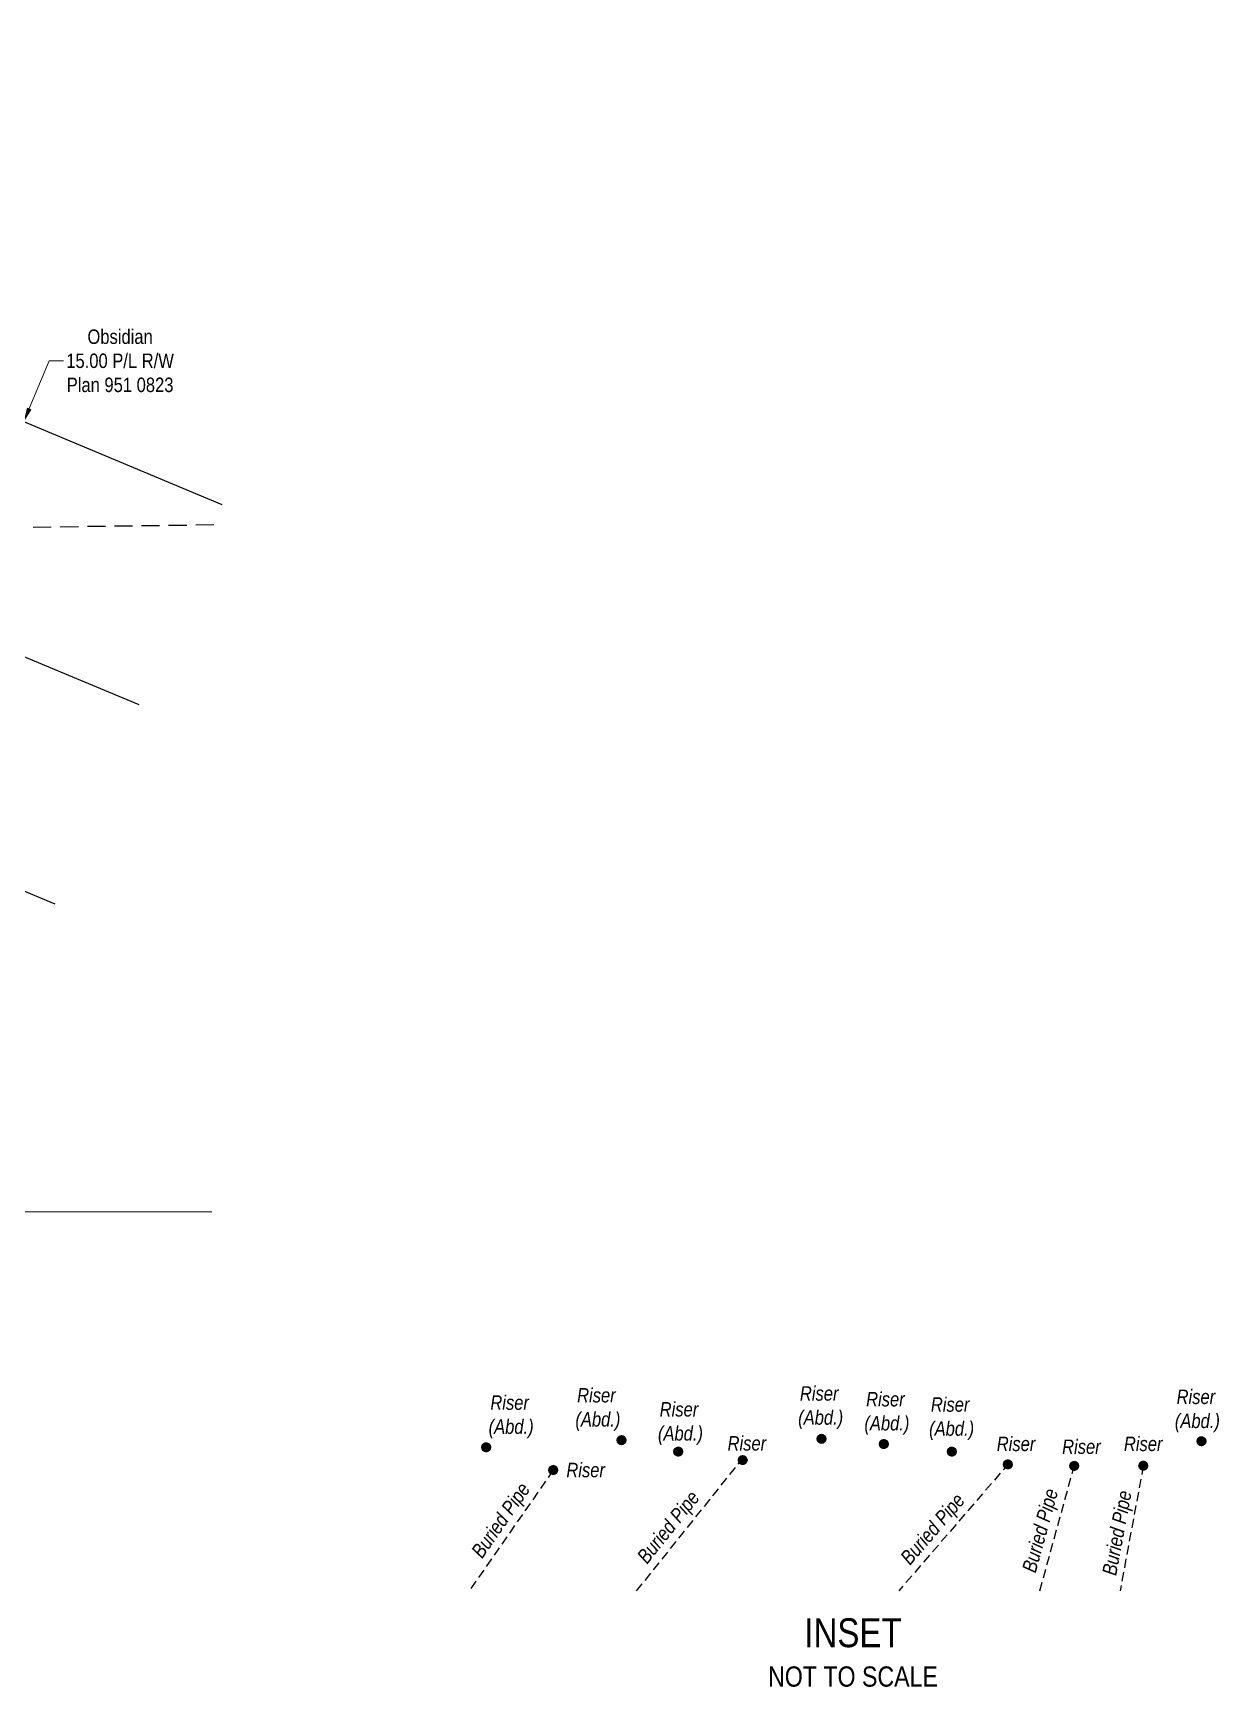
# Model space of a CAD drawing. Extents: x 563634 to 568935, y 5734155 to 5737886.
# Drawn here: x 568114 to 568935, y 5736119 to 5737264 of the extents above; entities that cross this region are included whole.
import ezdxf

# ---------------------------------------------------------------- set-up
doc = ezdxf.new("R2010")
doc.units = 0
doc.header["$LTSCALE"] = 5
doc.header["$PDMODE"] = 34
doc.header["$PDSIZE"] = 0.03
doc.linetypes.add('foc-ACCESSROAD', pattern=[3.75, 2.5, -1.25])
doc.linetypes.add('UG_PIPE', pattern=[1.875, 1.25, -0.625])
doc.layers.get('Defpoints').update_dxf_attribs({"color": 9})
for name, color, linetype in [('AS-FENCE', 48, 'foc-FENCE'), ('AS-PIPE-UG', 44, 'UG_PIPE'), ('AS-PIPE-UG-T', 44, 'Continuous'), ('AS-SYMBOL', 7, 'Continuous'), ('C-RW', 13, 'Continuous'), ('C-WS', 13, 'foc-ACCESSROAD'), ('DETAIL-T', 7, 'Continuous')]:
    doc.layers.add(name, color=color, linetype=linetype)
doc.layers.add('C-RW-T', color=13, linetype='Continuous', lineweight=9)
doc.layers.add('T-TEXT', color=48, linetype='Continuous', lineweight=18)
doc.styles.add('80CG', font='ARIALN.TTF', dxfattribs={"height": 10})
doc.styles.add('80L', font='ARIALN.TTF', dxfattribs={"height": 10})
doc.styles.add('foc-LtypeFont', font='ARIALN.TTF', dxfattribs={"height": 7.35})
doc.linetypes.add('foc-FENCE', pattern='A,10,-1,["X",foc-LtypeFont,S=0.2,R=0,X=-0.625,Y=-0.75],-1.24', length=12.24)
doc.dimstyles.new('Compass 5 000', dxfattribs={"dimscale": 5, "dimtxt": 9, "dimasz": 2, "dimexe": 0.2, "dimexo": 0.0625, "dimgap": 0.5, "dimtad": 0, "dimtih": 1, "dimtoh": 1, "dimzin": 0, "dimdsep": 46, "dimtxsty": '80CG', "dimcen": 0.1, "dimse1": 1, "dimse2": 1, "dimclrd": 256, "dimclrt": 256, "dimaunit": 1, "dimadec": 4, "dimazin": 0, "dimtfac": 0.06, "dimtofl": 0, "dimtmove": 0, "dimatfit": 1, "dimfxl": 0.2, "dimtolj": 1, "dimtzin": 0, "dimlwd": -1, "dimarcsym": 0})

# ---------------------------------------------------------------- blocks, each defined once
blk = doc.blocks.new('*D429')
at = {"layer": 'C-RW-T', "transparency": 16777216}
for p, q in [((568111.6, 5737004.2), (568125.4, 5737037.2)), ((568125.4, 5737037.2), (568135.4, 5737037.2)), ((568046.1, 5736847.3), (568042.3, 5736838.1))]:
    blk.add_line(p, q, dxfattribs=at)
for points in [[(568110.1, 5737004.8), (568113.2, 5737003.5), (568107.8, 5736994.9)], [(568044.6, 5736848), (568047.7, 5736846.7), (568050, 5736856.6)]]:
    blk.add_solid(points, dxfattribs=at)
at = {"layer": 'Defpoints', "color": 0, "transparency": 16777216}
for p in [(568080.4, 5737006.4), (568107.8, 5736994.9), (568022.5, 5736868)]:
    blk.add_point(p, dxfattribs=at)
at = {"layer": 'C-RW-T', "transparency": 16777216, "insert": (568174.5, 5737037.2), "char_height": 10, "attachment_point": 5, "style": '80CG'}
blk.add_mtext('\\A1;Obsidian\\P15.00 P/L R/W\\PPlan 951 0823', dxfattribs=at)
blk = doc.blocks.new('RISER')
h = blk.add_hatch(color=255)
h.dxf.hatch_style = 1
edge = h.paths.add_edge_path()
edge.add_arc((0, 0), 0.7, 0, 360)
blk.add_hatch(color=48).paths.add_polyline_path([(0.58, -0.15), (-0.58, -0.15, 0.774597)])
at = {"color": 48}
blk.add_line((-0.58, -0.15), (0.58, -0.15), dxfattribs=at)
blk.add_circle((0, 0), 0.6, dxfattribs=at)

msp = doc.modelspace()

# ---------------------------------------------------------------- linework, layer by layer
at = {"layer": 'AS-FENCE'}
msp.add_lwpolyline([(567094.081, 5737019.835), (567092.524, 5736448.189), (568238.008, 5736448.009)], dxfattribs=at)
at = {"layer": 'AS-PIPE-UG', "flags": 128}
for points in [[(568532.081, 5736185.479), (568604.27, 5736275.631)], [(568788.32, 5736274.131), (568789.07, 5736273.081), (568713.518, 5736185.479)], [(568811.158, 5736185.479), (568834.97, 5736272.031)], [(568882.82, 5736272.181), (568866.698, 5736185.479)], [(568474.37, 5736269.181), (568416.183, 5736185.479)]]:
    msp.add_lwpolyline(points, dxfattribs=at)
at = {"layer": 'C-RW', "flags": 128}
for points in [[(568245.18, 5736937.549), (568065.935, 5737012.429), (567935.485, 5737066.929), (567927.485, 5737070.299), (567797.085, 5737125.259), (567730.505, 5736990.489), (567863.515, 5736934.469), (567868.915, 5736932.189), (568001.925, 5736876.639), (568187.374, 5736799.173)], [(568129.654, 5736661.005), (567938.045, 5736741.079), (567802.585, 5736797.699), (567799.655, 5736798.919), (567663.985, 5736855.619), (567730.505, 5736990.489), (567863.515, 5736934.469), (567868.915, 5736932.189), (568001.925, 5736876.639), (568187.374, 5736799.173)]]:
    msp.add_lwpolyline(points, dxfattribs=at)
at = {"layer": 'C-WS', "flags": 128}
msp.add_lwpolyline([(568239.334, 5736923.555), (567554.047, 5736914.595), (567549.476, 5737264.178)], dxfattribs=at)
msp.add_lwpolyline([(568239.334, 5736923.555), (567554.047, 5736914.595), (567549.476, 5737264.178)], dxfattribs=at)

# ---------------------------------------------------------------- block references
at = {"layer": 'AS-SYMBOL', "xscale": 4.997711399999995, "yscale": 4.997711399999995, "zscale": 4.997711399999995}
for p in [(568521.62, 5736289.881), (568660.07, 5736290.781), (568427.87, 5736284.931), (568560.92, 5736281.931), (568703.12, 5736287.181), (568750.22, 5736281.931), (568923.02, 5736289.131), (568474.37, 5736269.181), (568605.47, 5736276.081), (568789.07, 5736273.081), (568834.97, 5736272.031), (568882.82, 5736272.181)]:
    msp.add_blockref('RISER', p, dxfattribs=at)

# ---------------------------------------------------------------- texts
at = {"layer": 'AS-PIPE-UG-T', "char_height": 9.99568, "attachment_point": 1, "style": '80L'}
for insert, rotation in [((568416.731, 5736212.809), 55.194468), ((568531.301, 5736209.552), 51.314418), ((568713.562, 5736209.09), 49.224135), ((568798.551, 5736199.847), 74.61783), ((568854.126, 5736197.167), 79.466853)]:
    msp.add_mtext_dynamic_manual_height_columns('\\pi0.29885;{\\fArial Narrow|b0|i1|c0|p34;Buried Pipe}', width=59.0104, gutter_width=49.978, heights=[0], dxfattribs=dict(at, insert=insert, rotation=rotation))
at = {"layer": 'DETAIL-T', "color": 3, "insert": (568681.844, 5736142.753), "char_height": 19.99085, "width": 116.92136, "attachment_point": 5, "style": '80CG'}
msp.add_mtext('INSET\\P{\\H0.7x;NOT TO SCALE}', dxfattribs=at)
at = {"layer": 'T-TEXT', "char_height": 9.99111, "attachment_point": 1, "style": '80L'}
for s, insert in [('\\pi1.1023;{\\fArial Narrow|b0|i1|c0|p34;Riser \\P\\pi-0.093747;(Abd.)}', (568643.99, 5736327.207)), ('\\pi1.1023;{\\fArial Narrow|b0|i1|c0|p34;Riser \\P\\pi-0.093747;(Abd.)}', (568429.714, 5736320.882)), ('\\pi1.1023;{\\fArial Narrow|b0|i1|c0|p34;Riser \\P\\pi-0.093747;(Abd.)}', (568489.766, 5736325.957)), ('\\pi1.1023;{\\fArial Narrow|b0|i1|c0|p34;Riser \\P\\pi-0.093747;(Abd.)}', (568546.927, 5736316.208)), ('\\pi1.1023;{\\fArial Narrow|b0|i1|c0|p34;Riser \\P\\pi-0.093747;(Abd.)}', (568689.823, 5736323.231)), ('\\pi1.1023;{\\fArial Narrow|b0|i1|c0|p34;Riser \\P\\pi-0.093747;(Abd.)}', (568734.637, 5736319.548)), ('\\pi1.1023;{\\fArial Narrow|b0|i1|c0|p34;Riser \\P\\pi-0.093747;(Abd.)}', (568904.757, 5736324.873)), ('\\pi1.1023;{\\fArial Narrow|b0|i1|c0|p34;Riser}', (568593.935, 5736292.644)), ('\\pi1.1023;{\\fArial Narrow|b0|i1|c0|p34;Riser}', (568780.266, 5736292.304)), ('\\pi1.1023;{\\fArial Narrow|b0|i1|c0|p34;Riser}', (568825.516, 5736290.305)), ('\\pi1.1023;{\\fArial Narrow|b0|i1|c0|p34;Riser}', (568868.286, 5736292.308)), ('\\pi1.1023;{\\fArial Narrow|b0|i1|c0|p34;Riser}', (568482.337, 5736274.18))]:
    msp.add_mtext_dynamic_manual_height_columns(s, width=29.34966, gutter_width=49.978, heights=[0], dxfattribs=dict(at, insert=insert))

# ---------------------------------------------------------------- dimensions: what is measured, and where the dimension line sits
at = {"layer": 'C-RW-T'}
dim = msp.add_linear_dim(base=(568107.775, 5736994.95), p1=(568022.543, 5736868.026), p2=(568080.351, 5737006.406), angle=67.327238, text='Obsidian\\P15.00 P/L R/W\\PPlan 951 0823', dimstyle='Compass 5 000', dxfattribs=at)
dim.commit()
dim.dimension.update_dxf_attribs({"geometry": '*D429', "text_midpoint": (568174.507, 5737037.191), "dimtype": 161})

doc.saveas('drawing.dxf')
